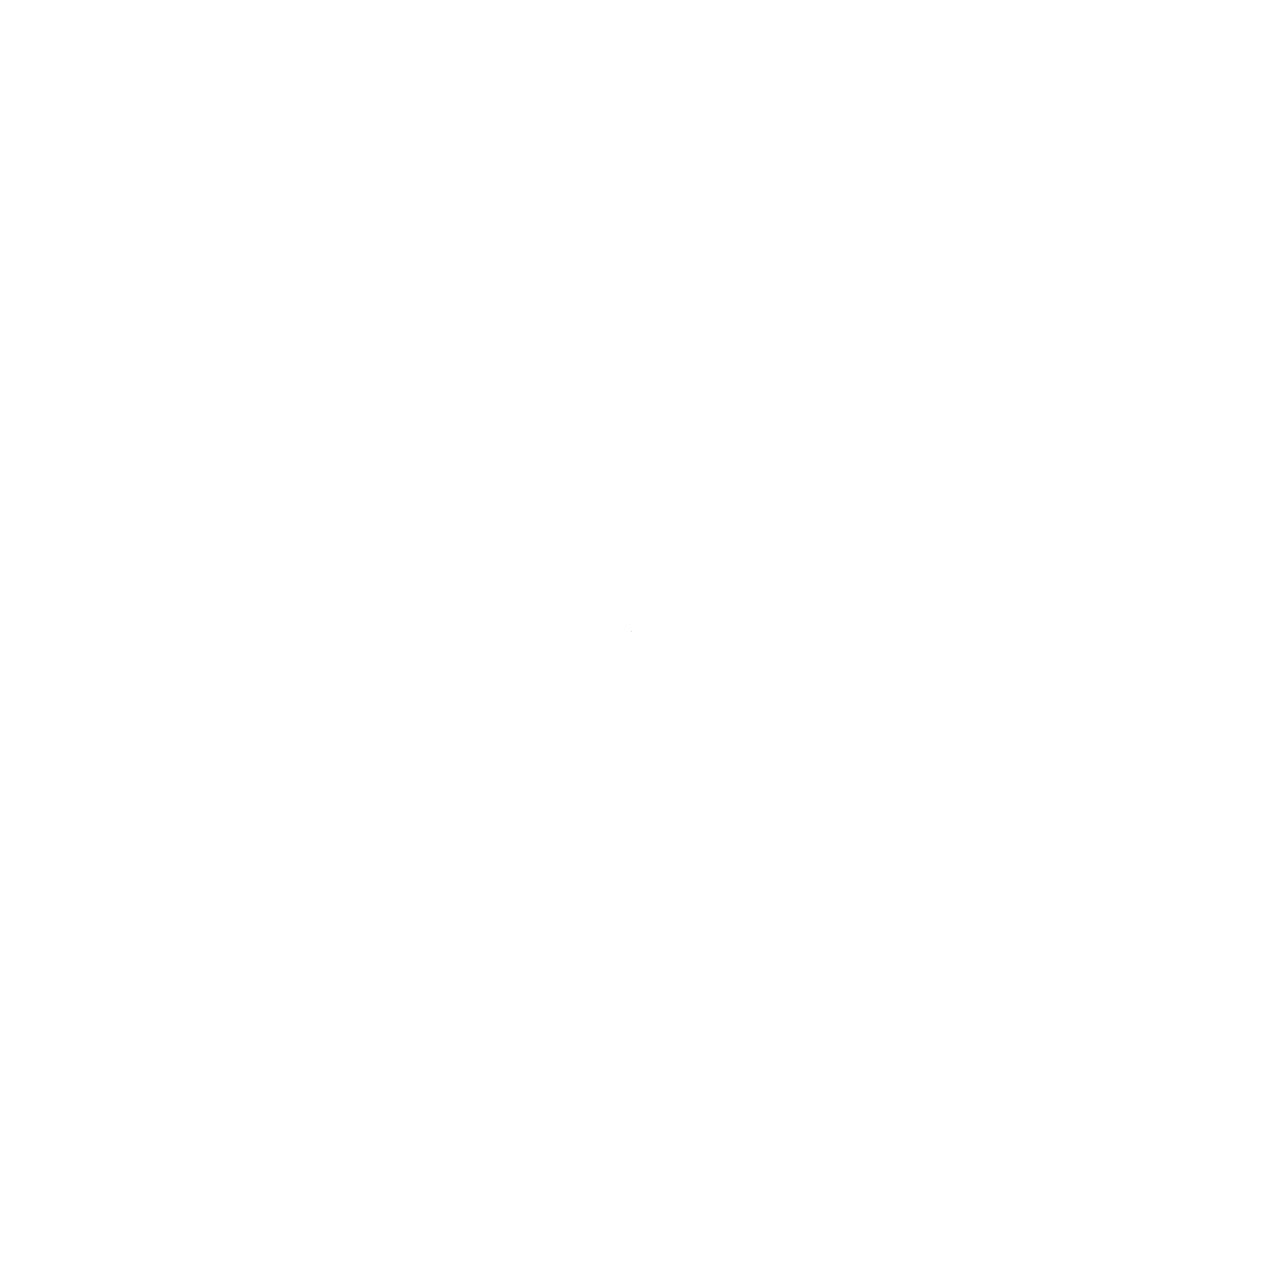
# Model space of a CAD drawing. Header units: millimetres. Extents: x 0 to 0, y 0 to 0.
import ezdxf

# ---------------------------------------------------------------- set-up
doc = ezdxf.new("R2010")
doc.units = ezdxf.units.MM
doc.header["$MEASUREMENT"] = 0

msp = doc.modelspace()

# ---------------------------------------------------------------- linework, layer by layer
msp.add_line((0, 0), (0, 0))
msp.add_line((0, 0), (0, 0))

doc.saveas('drawing.dxf')
